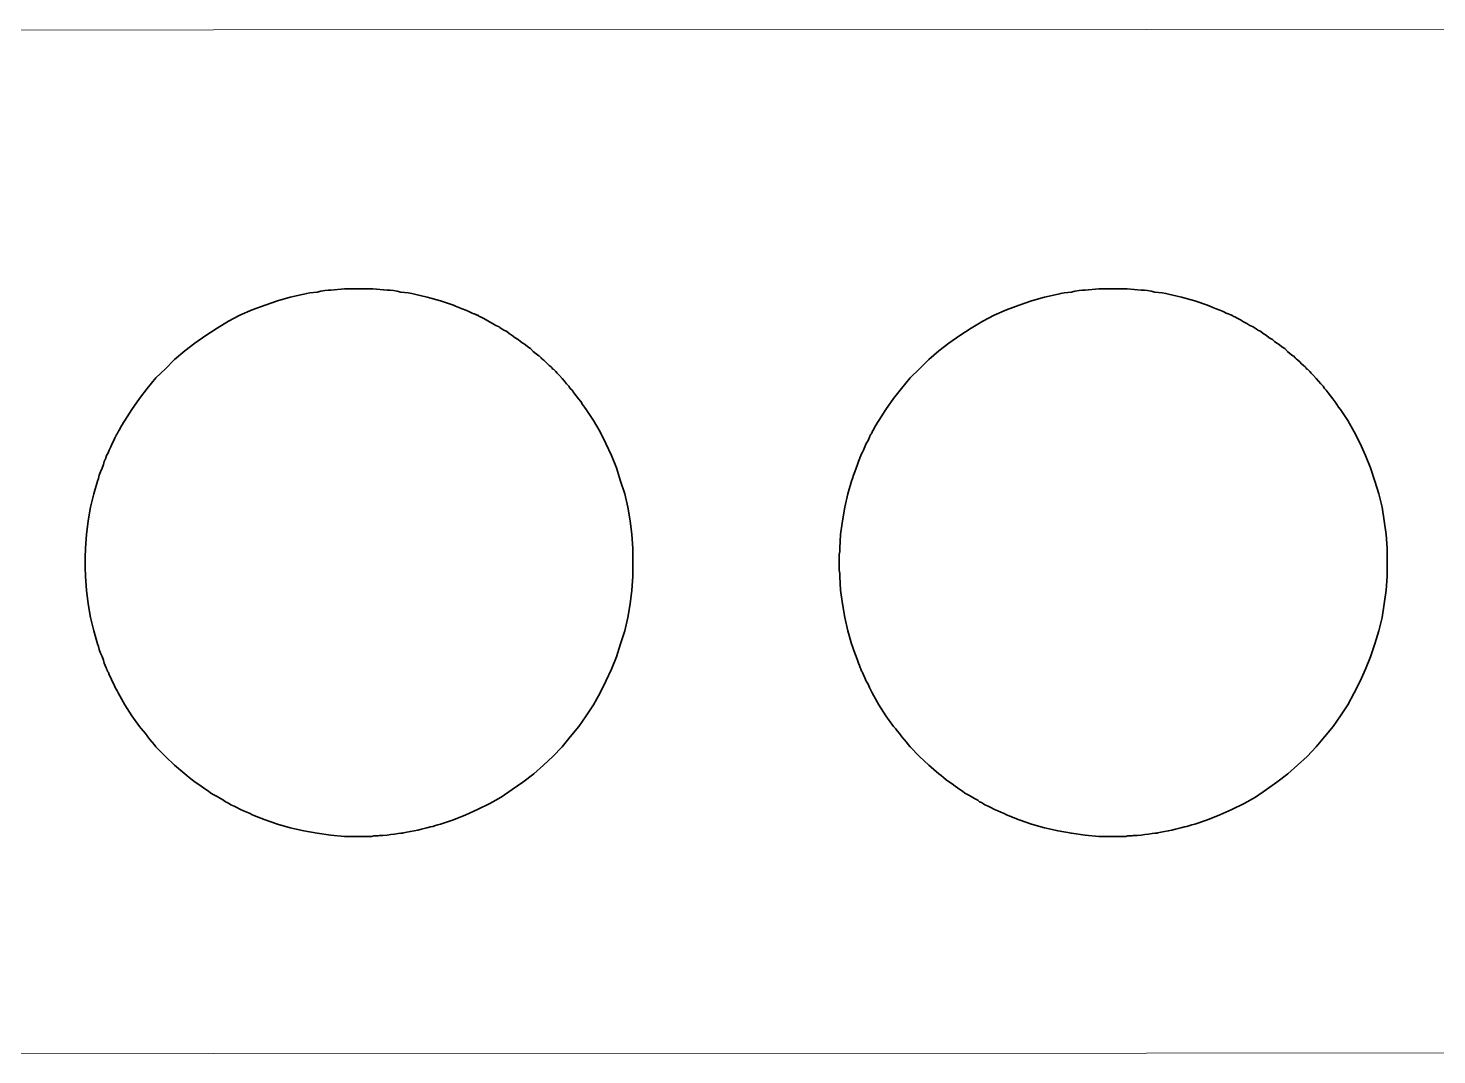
# Model space of a CAD drawing. Header units: centimetres. Extents: x 33 to 211, y -118 to 32.
# Drawn here: x 51.87 to 58.04, y 7.38 to 11.88 of the extents above; entities that cross this region are included whole.
import ezdxf

# ---------------------------------------------------------------- set-up
doc = ezdxf.new("R2010")
doc.units = ezdxf.units.CM
doc.header["$MEASUREMENT"] = 0
doc.layers.add('Layer 1', color=7, linetype='Continuous')

msp = doc.modelspace()

# ---------------------------------------------------------------- linework, layer by layer
at = {"layer": 'Layer 1', "lineweight": 9}
msp.add_open_spline([(36.32237, 11.86433), (36.32237, 11.86433), (73.12211, 11.87742), (73.12211, 11.87742), (73.12211, 11.87742), (73.12185, 7.39052), (73.12185, 7.39052), (73.12185, 7.39052), (36.32211, 7.37742), (36.32211, 7.37742), (36.32211, 7.37742), (36.32237, 11.86433), (36.32237, 11.86433)], degree=3, knots=[0, 0, 0, 0, 0.25, 0.25, 0.25, 0.5, 0.5, 0.5, 0.75, 0.75, 0.75, 1, 1, 1, 1], dxfattribs=at)
at = {"layer": 'Layer 1', "color": 250, "lineweight": 35}
for points in [[(53.31697, 10.73488), (53.31697, 10.73488), (53.25292, 10.73488), (53.25292, 10.73488), (53.25292, 10.73488), (53.19287, 10.72887), (53.19287, 10.72887), (53.19287, 10.72887), (53.18087, 10.72887), (53.18087, 10.72887), (53.18087, 10.72887), (53.16685, 10.72687), (53.16685, 10.72687), (53.16685, 10.72687), (53.14884, 10.72487), (53.14884, 10.72487), (53.14884, 10.72487), (53.13283, 10.72087), (53.13283, 10.72087), (53.13283, 10.72087), (53.11681, 10.71887), (53.11681, 10.71887), (53.11681, 10.71887), (53.1008, 10.71686), (53.1008, 10.71686), (53.1008, 10.71686), (53.08678, 10.71486), (53.08678, 10.71486), (53.08678, 10.71486), (53.07477, 10.71086), (53.07477, 10.71086), (53.07477, 10.71086), (53.01472, 10.69885), (53.01472, 10.69885), (53.01472, 10.69885), (52.95868, 10.68284), (52.95868, 10.68284), (52.95868, 10.68284), (52.90463, 10.66282), (52.90463, 10.66282), (52.90463, 10.66282), (52.84858, 10.6428), (52.84858, 10.6428), (52.84858, 10.6428), (52.79454, 10.61878), (52.79454, 10.61878), (52.79454, 10.61878), (52.7445, 10.59276), (52.7445, 10.59276), (52.7445, 10.59276), (52.69445, 10.56274), (52.69445, 10.56274), (52.69445, 10.56274), (52.64441, 10.53071), (52.64441, 10.53071), (52.64441, 10.53071), (52.59637, 10.49668), (52.59637, 10.49668), (52.59637, 10.49668), (52.55234, 10.46265), (52.55234, 10.46265), (52.55234, 10.46265), (52.5083, 10.42462), (52.5083, 10.42462), (52.5083, 10.42462), (52.46827, 10.38459), (52.46827, 10.38459), (52.46827, 10.38459), (52.42623, 10.34455), (52.42623, 10.34455), (52.42623, 10.34455), (52.3882, 10.29852), (52.3882, 10.29852), (52.3882, 10.29852), (52.35418, 10.25448), (52.35418, 10.25448), (52.35418, 10.25448), (52.32014, 10.20644), (52.32014, 10.20644), (52.32014, 10.20644), (52.29012, 10.1584), (52.29012, 10.1584), (52.29012, 10.1584), (52.28411, 10.14839), (52.28411, 10.14839), (52.28411, 10.14839), (52.27811, 10.13838), (52.27811, 10.13838), (52.27811, 10.13838), (52.2721, 10.13038), (52.2721, 10.13038), (52.2721, 10.13038), (52.2681, 10.12037), (52.2681, 10.12037), (52.2681, 10.12037), (52.26209, 10.11036), (52.26209, 10.11036), (52.26209, 10.11036), (52.25809, 10.10235), (52.25809, 10.10235), (52.25809, 10.10235), (52.25609, 10.10035), (52.25609, 10.10035), (52.25609, 10.10035), (52.25609, 10.09835), (52.25609, 10.09835), (52.25609, 10.09835), (52.25409, 10.09635), (52.25409, 10.09635), (52.25409, 10.09635), (52.25409, 10.09435), (52.25409, 10.09435), (52.25409, 10.09435), (52.25209, 10.09435), (52.25209, 10.09435), (52.25209, 10.09435), (52.25209, 10.09234), (52.25209, 10.09234), (52.25209, 10.09234), (52.25008, 10.09034), (52.25008, 10.09034), (52.25008, 10.09034), (52.25008, 10.08834), (52.25008, 10.08834), (52.25008, 10.08834), (52.24808, 10.08434), (52.24808, 10.08434), (52.24808, 10.08434), (52.24208, 10.07033), (52.24208, 10.07033), (52.24208, 10.07033), (52.23407, 10.05631), (52.23407, 10.05631), (52.23407, 10.05631), (52.22807, 10.0423), (52.22807, 10.0423), (52.22807, 10.0423), (52.22206, 10.02829), (52.22206, 10.02829), (52.22206, 10.02829), (52.21806, 10.01828), (52.21806, 10.01828), (52.21806, 10.01828), (52.21206, 10.00827), (52.21206, 10.00827), (52.21206, 10.00827), (52.21005, 10.00427), (52.21005, 10.00427), (52.21005, 10.00427), (52.20605, 9.99426), (52.20605, 9.99426), (52.20605, 9.99426), (52.20605, 9.99226), (52.20605, 9.99226), (52.20605, 9.99226), (52.20004, 9.97825), (52.20004, 9.97825), (52.20004, 9.97825), (52.19605, 9.96424), (52.19605, 9.96424), (52.19605, 9.96424), (52.19003, 9.94822), (52.19003, 9.94822), (52.19003, 9.94822), (52.18403, 9.93221), (52.18403, 9.93221), (52.18403, 9.93221), (52.17802, 9.9182), (52.17802, 9.9182), (52.17802, 9.9182), (52.17402, 9.90419), (52.17402, 9.90419), (52.17402, 9.90419), (52.17002, 9.89218), (52.17002, 9.89218), (52.17002, 9.89218), (52.154, 9.83613), (52.154, 9.83613), (52.154, 9.83613), (52.13999, 9.77808), (52.13999, 9.77808), (52.13999, 9.77808), (52.12998, 9.71803), (52.12998, 9.71803), (52.12998, 9.71803), (52.12198, 9.65798), (52.12198, 9.65798), (52.12198, 9.65798), (52.11797, 9.59793), (52.11797, 9.59793), (52.11797, 9.59793), (52.11797, 9.58392), (52.11797, 9.58392), (52.11797, 9.58392), (52.11598, 9.56991), (52.11598, 9.56991), (52.11598, 9.56991), (52.11598, 9.55189), (52.11598, 9.55189), (52.11598, 9.55189), (52.11598, 9.53588), (52.11598, 9.53588), (52.11598, 9.53588), (52.11598, 9.51787), (52.11598, 9.51787), (52.11598, 9.51787), (52.11598, 9.50185), (52.11598, 9.50185), (52.11598, 9.50185), (52.11797, 9.48784), (52.11797, 9.48784), (52.11797, 9.48784), (52.11797, 9.47383), (52.11797, 9.47383), (52.11797, 9.47383), (52.12198, 9.41378), (52.12198, 9.41378), (52.12198, 9.41378), (52.12998, 9.35373), (52.12998, 9.35373), (52.12998, 9.35373), (52.13999, 9.29368), (52.13999, 9.29368), (52.13999, 9.29368), (52.154, 9.23563), (52.154, 9.23563), (52.154, 9.23563), (52.17002, 9.17958), (52.17002, 9.17958), (52.17002, 9.17958), (52.17402, 9.16757), (52.17402, 9.16757), (52.17402, 9.16757), (52.17802, 9.15356), (52.17802, 9.15356), (52.17802, 9.15356), (52.18403, 9.13755), (52.18403, 9.13755), (52.18403, 9.13755), (52.19003, 9.12354), (52.19003, 9.12354), (52.19003, 9.12354), (52.19605, 9.10752), (52.19605, 9.10752), (52.19605, 9.10752), (52.20004, 9.09351), (52.20004, 9.09351), (52.20004, 9.09351), (52.20405, 9.0835), (52.20405, 9.0835), (52.20405, 9.0835), (52.20805, 9.0735), (52.20805, 9.0735), (52.20805, 9.0735), (52.21005, 9.07149), (52.21005, 9.07149), (52.21005, 9.07149), (52.21005, 9.06749), (52.21005, 9.06749), (52.21005, 9.06749), (52.21206, 9.06549), (52.21206, 9.06549), (52.21206, 9.06549), (52.21206, 9.06349), (52.21206, 9.06349), (52.21206, 9.06349), (52.21405, 9.05948), (52.21405, 9.05948), (52.21405, 9.05948), (52.21606, 9.05748), (52.21606, 9.05748), (52.21606, 9.05748), (52.21606, 9.05548), (52.21606, 9.05548), (52.21606, 9.05548), (52.21806, 9.05348), (52.21806, 9.05348), (52.21806, 9.05348), (52.22206, 9.04347), (52.22206, 9.04347), (52.22206, 9.04347), (52.22807, 9.02946), (52.22807, 9.02946), (52.22807, 9.02946), (52.23407, 9.01545), (52.23407, 9.01545), (52.23407, 9.01545), (52.24208, 9.00144), (52.24208, 9.00144), (52.24208, 9.00144), (52.24808, 8.98742), (52.24808, 8.98742), (52.24808, 8.98742), (52.25609, 8.97341), (52.25609, 8.97341), (52.25609, 8.97341), (52.26009, 8.9634), (52.26009, 8.9634), (52.26009, 8.9634), (52.29012, 8.91136), (52.29012, 8.91136), (52.29012, 8.91136), (52.32014, 8.86332), (52.32014, 8.86332), (52.32014, 8.86332), (52.35418, 8.81728), (52.35418, 8.81728), (52.35418, 8.81728), (52.36218, 8.80727), (52.36218, 8.80727), (52.36218, 8.80727), (52.37019, 8.79727), (52.37019, 8.79727), (52.37019, 8.79727), (52.38019, 8.78526), (52.38019, 8.78526), (52.38019, 8.78526), (52.3902, 8.77124), (52.3902, 8.77124), (52.3902, 8.77124), (52.40021, 8.75923), (52.40021, 8.75923), (52.40021, 8.75923), (52.41022, 8.74722), (52.41022, 8.74722), (52.41022, 8.74722), (52.41823, 8.73722), (52.41823, 8.73722), (52.41823, 8.73722), (52.42623, 8.72721), (52.42623, 8.72721), (52.42623, 8.72721), (52.46827, 8.68517), (52.46827, 8.68517), (52.46827, 8.68517), (52.5083, 8.64714), (52.5083, 8.64714), (52.5083, 8.64714), (52.55234, 8.60911), (52.55234, 8.60911), (52.55234, 8.60911), (52.56234, 8.6011), (52.56234, 8.6011), (52.56234, 8.6011), (52.57235, 8.5931), (52.57235, 8.5931), (52.57235, 8.5931), (52.58436, 8.58309), (52.58436, 8.58309), (52.58436, 8.58309), (52.59837, 8.57308), (52.59837, 8.57308), (52.59837, 8.57308), (52.61038, 8.56507), (52.61038, 8.56507), (52.61038, 8.56507), (52.6244, 8.55506), (52.6244, 8.55506), (52.6244, 8.55506), (52.6344, 8.54706), (52.6344, 8.54706), (52.6344, 8.54706), (52.64441, 8.54105), (52.64441, 8.54105), (52.64441, 8.54105), (52.65643, 8.53305), (52.65643, 8.53305), (52.65643, 8.53305), (52.66643, 8.52504), (52.66643, 8.52504), (52.66643, 8.52504), (52.68044, 8.51703), (52.68044, 8.51703), (52.68044, 8.51703), (52.69445, 8.50903), (52.69445, 8.50903), (52.69445, 8.50903), (52.70847, 8.50102), (52.70847, 8.50102), (52.70847, 8.50102), (52.72248, 8.49301), (52.72248, 8.49301), (52.72248, 8.49301), (52.73048, 8.48701), (52.73048, 8.48701), (52.73048, 8.48701), (52.73849, 8.483), (52.73849, 8.483), (52.73849, 8.483), (52.7485, 8.477), (52.7485, 8.477), (52.7485, 8.477), (52.7545, 8.473), (52.7545, 8.473), (52.7545, 8.473), (52.76852, 8.46699), (52.76852, 8.46699), (52.76852, 8.46699), (52.78053, 8.46099), (52.78053, 8.46099), (52.78053, 8.46099), (52.79654, 8.45298), (52.79654, 8.45298), (52.79654, 8.45298), (52.81055, 8.44697), (52.81055, 8.44697), (52.81055, 8.44697), (52.82456, 8.44097), (52.82456, 8.44097), (52.82456, 8.44097), (52.83857, 8.43496), (52.83857, 8.43496), (52.83857, 8.43496), (52.84858, 8.42896), (52.84858, 8.42896), (52.84858, 8.42896), (52.90463, 8.40694), (52.90463, 8.40694), (52.90463, 8.40694), (52.95868, 8.38893), (52.95868, 8.38893), (52.95868, 8.38893), (53.01472, 8.37291), (53.01472, 8.37291), (53.01472, 8.37291), (53.07477, 8.3589), (53.07477, 8.3589), (53.07477, 8.3589), (53.13283, 8.34889), (53.13283, 8.34889), (53.13283, 8.34889), (53.19287, 8.34089), (53.19287, 8.34089), (53.19287, 8.34089), (53.25292, 8.33488), (53.25292, 8.33488), (53.25292, 8.33488), (53.26693, 8.33488), (53.26693, 8.33488), (53.26693, 8.33488), (53.28294, 8.33488), (53.28294, 8.33488), (53.28294, 8.33488), (53.29896, 8.33488), (53.29896, 8.33488), (53.29896, 8.33488), (53.31497, 8.33488), (53.31497, 8.33488), (53.31497, 8.33488), (53.33299, 8.33488), (53.33299, 8.33488), (53.33299, 8.33488), (53.349, 8.33488), (53.349, 8.33488), (53.349, 8.33488), (53.35901, 8.33488), (53.35901, 8.33488), (53.35901, 8.33488), (53.37103, 8.33488), (53.37103, 8.33488), (53.37103, 8.33488), (53.38103, 8.33688), (53.38103, 8.33688), (53.38103, 8.33688), (53.38704, 8.33688), (53.38704, 8.33688), (53.38704, 8.33688), (53.39904, 8.33688), (53.39904, 8.33688), (53.39904, 8.33688), (53.40505, 8.33888), (53.40505, 8.33888), (53.40505, 8.33888), (53.42106, 8.33888), (53.42106, 8.33888), (53.42106, 8.33888), (53.43907, 8.34089), (53.43907, 8.34089), (53.43907, 8.34089), (53.45509, 8.34289), (53.45509, 8.34289), (53.45509, 8.34289), (53.4711, 8.34489), (53.4711, 8.34489), (53.4711, 8.34489), (53.48711, 8.34689), (53.48711, 8.34689), (53.48711, 8.34689), (53.49913, 8.34889), (53.49913, 8.34889), (53.49913, 8.34889), (53.50913, 8.34889), (53.50913, 8.34889), (53.50913, 8.34889), (53.51113, 8.35089), (53.51113, 8.35089), (53.51113, 8.35089), (53.52515, 8.3529), (53.52515, 8.3529), (53.52515, 8.3529), (53.54116, 8.3569), (53.54116, 8.3569), (53.54116, 8.3569), (53.55717, 8.3589), (53.55717, 8.3589), (53.55717, 8.3589), (53.57319, 8.3629), (53.57319, 8.3629), (53.57319, 8.3629), (53.5892, 8.36691), (53.5892, 8.36691), (53.5892, 8.36691), (53.60121, 8.36891), (53.60121, 8.36891), (53.60121, 8.36891), (53.61322, 8.37291), (53.61322, 8.37291), (53.61322, 8.37291), (53.62923, 8.37692), (53.62923, 8.37692), (53.62923, 8.37692), (53.63924, 8.37892), (53.63924, 8.37892), (53.63924, 8.37892), (53.65125, 8.38292), (53.65125, 8.38292), (53.65125, 8.38292), (53.66126, 8.38492), (53.66126, 8.38492), (53.66126, 8.38492), (53.67328, 8.38893), (53.67328, 8.38893), (53.67328, 8.38893), (53.72932, 8.40694), (53.72932, 8.40694), (53.72932, 8.40694), (53.78336, 8.42896), (53.78336, 8.42896), (53.78336, 8.42896), (53.8354, 8.45298), (53.8354, 8.45298), (53.8354, 8.45298), (53.88945, 8.479), (53.88945, 8.479), (53.88945, 8.479), (53.93949, 8.50702), (53.93949, 8.50702), (53.93949, 8.50702), (53.98753, 8.54105), (53.98753, 8.54105), (53.98753, 8.54105), (54.03357, 8.57308), (54.03357, 8.57308), (54.03357, 8.57308), (54.08161, 8.60911), (54.08161, 8.60911), (54.08161, 8.60911), (54.12365, 8.64714), (54.12365, 8.64714), (54.12365, 8.64714), (54.16569, 8.68517), (54.16569, 8.68517), (54.16569, 8.68517), (54.20571, 8.72721), (54.20571, 8.72721), (54.20571, 8.72721), (54.24174, 8.77124), (54.24174, 8.77124), (54.24174, 8.77124), (54.27978, 8.81728), (54.27978, 8.81728), (54.27978, 8.81728), (54.3118, 8.86332), (54.3118, 8.86332), (54.3118, 8.86332), (54.34383, 8.91136), (54.34383, 8.91136), (54.34383, 8.91136), (54.37186, 8.9634), (54.37186, 8.9634), (54.37186, 8.9634), (54.39787, 9.01545), (54.39787, 9.01545), (54.39787, 9.01545), (54.42189, 9.06749), (54.42189, 9.06749), (54.42189, 9.06749), (54.44391, 9.12154), (54.44391, 9.12154), (54.44391, 9.12154), (54.46193, 9.17958), (54.46193, 9.17958), (54.46193, 9.17958), (54.47994, 9.23563), (54.47994, 9.23563), (54.47994, 9.23563), (54.49395, 9.29368), (54.49395, 9.29368), (54.49395, 9.29368), (54.50396, 9.35373), (54.50396, 9.35373), (54.50396, 9.35373), (54.51197, 9.41378), (54.51197, 9.41378), (54.51197, 9.41378), (54.51598, 9.47383), (54.51598, 9.47383), (54.51598, 9.47383), (54.51598, 9.48784), (54.51598, 9.48784), (54.51598, 9.48784), (54.51598, 9.50185), (54.51598, 9.50185), (54.51598, 9.50185), (54.51598, 9.51787), (54.51598, 9.51787), (54.51598, 9.51787), (54.51598, 9.53588), (54.51598, 9.53588), (54.51598, 9.53588), (54.51598, 9.55189), (54.51598, 9.55189), (54.51598, 9.55189), (54.51598, 9.56991), (54.51598, 9.56991), (54.51598, 9.56991), (54.51598, 9.58392), (54.51598, 9.58392), (54.51598, 9.58392), (54.51598, 9.59793), (54.51598, 9.59793), (54.51598, 9.59793), (54.51197, 9.65798), (54.51197, 9.65798), (54.51197, 9.65798), (54.50396, 9.71803), (54.50396, 9.71803), (54.50396, 9.71803), (54.49395, 9.77808), (54.49395, 9.77808), (54.49395, 9.77808), (54.47994, 9.83613), (54.47994, 9.83613), (54.47994, 9.83613), (54.46193, 9.89218), (54.46193, 9.89218), (54.46193, 9.89218), (54.44391, 9.95023), (54.44391, 9.95023), (54.44391, 9.95023), (54.42189, 10.00427), (54.42189, 10.00427), (54.42189, 10.00427), (54.39787, 10.05631), (54.39787, 10.05631), (54.39787, 10.05631), (54.37186, 10.10836), (54.37186, 10.10836), (54.37186, 10.10836), (54.34383, 10.1584), (54.34383, 10.1584), (54.34383, 10.1584), (54.3118, 10.20644), (54.3118, 10.20644), (54.3118, 10.20644), (54.3038, 10.21645), (54.3038, 10.21645), (54.3038, 10.21645), (54.29579, 10.22846), (54.29579, 10.22846), (54.29579, 10.22846), (54.28778, 10.24047), (54.28778, 10.24047), (54.28778, 10.24047), (54.27777, 10.25248), (54.27777, 10.25248), (54.27777, 10.25248), (54.26777, 10.26649), (54.26777, 10.26649), (54.26777, 10.26649), (54.25776, 10.2785), (54.25776, 10.2785), (54.25776, 10.2785), (54.24975, 10.29051), (54.24975, 10.29051), (54.24975, 10.29051), (54.24174, 10.29852), (54.24174, 10.29852), (54.24174, 10.29852), (54.23574, 10.30852), (54.23574, 10.30852), (54.23574, 10.30852), (54.22573, 10.31853), (54.22573, 10.31853), (54.22573, 10.31853), (54.21572, 10.33054), (54.21572, 10.33054), (54.21572, 10.33054), (54.20571, 10.34255), (54.20571, 10.34255), (54.20571, 10.34255), (54.1937, 10.35456), (54.1937, 10.35456), (54.1937, 10.35456), (54.1837, 10.36457), (54.1837, 10.36457), (54.1837, 10.36457), (54.17769, 10.37258), (54.17769, 10.37258), (54.17769, 10.37258), (54.16968, 10.38058), (54.16968, 10.38058), (54.16968, 10.38058), (54.16968, 10.38058), (54.16968, 10.38058), (54.16968, 10.38058), (54.16768, 10.38259), (54.16768, 10.38259), (54.16768, 10.38259), (54.16569, 10.38259), (54.16569, 10.38259), (54.16569, 10.38259), (54.16368, 10.38459), (54.16368, 10.38459), (54.16368, 10.38459), (54.16168, 10.38659), (54.16168, 10.38659), (54.16168, 10.38659), (54.16168, 10.38859), (54.16168, 10.38859), (54.16168, 10.38859), (54.15968, 10.39059), (54.15968, 10.39059), (54.15968, 10.39059), (54.15767, 10.39259), (54.15767, 10.39259), (54.15767, 10.39259), (54.14967, 10.3986), (54.14967, 10.3986), (54.14967, 10.3986), (54.14166, 10.40661), (54.14166, 10.40661), (54.14166, 10.40661), (54.13366, 10.41461), (54.13366, 10.41461), (54.13366, 10.41461), (54.12565, 10.42262), (54.12565, 10.42262), (54.12565, 10.42262), (54.11765, 10.42862), (54.11765, 10.42862), (54.11765, 10.42862), (54.11364, 10.43263), (54.11364, 10.43263), (54.11364, 10.43263), (54.10563, 10.44063), (54.10563, 10.44063), (54.10563, 10.44063), (54.10363, 10.44063), (54.10363, 10.44063), (54.10363, 10.44063), (54.09162, 10.45064), (54.09162, 10.45064), (54.09162, 10.45064), (54.07961, 10.46065), (54.07961, 10.46065), (54.07961, 10.46065), (54.0676, 10.47266), (54.0676, 10.47266), (54.0676, 10.47266), (54.05559, 10.48067), (54.05559, 10.48067), (54.05559, 10.48067), (54.04358, 10.49068), (54.04358, 10.49068), (54.04358, 10.49068), (54.03357, 10.49668), (54.03357, 10.49668), (54.03357, 10.49668), (54.02356, 10.50469), (54.02356, 10.50469), (54.02356, 10.50469), (54.01355, 10.51269), (54.01355, 10.51269), (54.01355, 10.51269), (53.99954, 10.5207), (53.99954, 10.5207), (53.99954, 10.5207), (53.98753, 10.53071), (53.98753, 10.53071), (53.98753, 10.53071), (53.97352, 10.53872), (53.97352, 10.53872), (53.97352, 10.53872), (53.96151, 10.54872), (53.96151, 10.54872), (53.96151, 10.54872), (53.9535, 10.55273), (53.9535, 10.55273), (53.9535, 10.55273), (53.9435, 10.55873), (53.9435, 10.55873), (53.9435, 10.55873), (53.93349, 10.56474), (53.93349, 10.56474), (53.93349, 10.56474), (53.92948, 10.56874), (53.92948, 10.56874), (53.92948, 10.56874), (53.91547, 10.57475), (53.91547, 10.57475), (53.91547, 10.57475), (53.90146, 10.58275), (53.90146, 10.58275), (53.90146, 10.58275), (53.88745, 10.59076), (53.88745, 10.59076), (53.88745, 10.59076), (53.87344, 10.59877), (53.87344, 10.59877), (53.87344, 10.59877), (53.85942, 10.60677), (53.85942, 10.60677), (53.85942, 10.60677), (53.85142, 10.61078), (53.85142, 10.61078), (53.85142, 10.61078), (53.84141, 10.61478), (53.84141, 10.61478), (53.84141, 10.61478), (53.83941, 10.61678), (53.83941, 10.61678), (53.83941, 10.61678), (53.83741, 10.61878), (53.83741, 10.61878), (53.83741, 10.61878), (53.8334, 10.61878), (53.8334, 10.61878), (53.8334, 10.61878), (53.83141, 10.62078), (53.83141, 10.62078), (53.83141, 10.62078), (53.8274, 10.62279), (53.8274, 10.62279), (53.8274, 10.62279), (53.8254, 10.62279), (53.8254, 10.62279), (53.8254, 10.62279), (53.82339, 10.62479), (53.82339, 10.62479), (53.82339, 10.62479), (53.81939, 10.62479), (53.81939, 10.62479), (53.81939, 10.62479), (53.81138, 10.62879), (53.81138, 10.62879), (53.81138, 10.62879), (53.79737, 10.6348), (53.79737, 10.6348), (53.79737, 10.6348), (53.78336, 10.6408), (53.78336, 10.6408), (53.78336, 10.6408), (53.76735, 10.64681), (53.76735, 10.64681), (53.76735, 10.64681), (53.75334, 10.65281), (53.75334, 10.65281), (53.75334, 10.65281), (53.73932, 10.65882), (53.73932, 10.65882), (53.73932, 10.65882), (53.72932, 10.66282), (53.72932, 10.66282), (53.72932, 10.66282), (53.67328, 10.68284), (53.67328, 10.68284), (53.67328, 10.68284), (53.61522, 10.69885), (53.61522, 10.69885), (53.61522, 10.69885), (53.55917, 10.71086), (53.55917, 10.71086), (53.55917, 10.71086), (53.54716, 10.71486), (53.54716, 10.71486), (53.54716, 10.71486), (53.53115, 10.71686), (53.53115, 10.71686), (53.53115, 10.71686), (53.51514, 10.71887), (53.51514, 10.71887), (53.51514, 10.71887), (53.49913, 10.72087), (53.49913, 10.72087), (53.49913, 10.72087), (53.48312, 10.72487), (53.48312, 10.72487), (53.48312, 10.72487), (53.46711, 10.72687), (53.46711, 10.72687), (53.46711, 10.72687), (53.45309, 10.72887), (53.45309, 10.72887), (53.45309, 10.72887), (53.43907, 10.72887), (53.43907, 10.72887), (53.43907, 10.72887), (53.37702, 10.73488), (53.37702, 10.73488), (53.37702, 10.73488), (53.31697, 10.73488), (53.31697, 10.73488)], [(56.62106, 10.73488), (56.62106, 10.73488), (56.55701, 10.73488), (56.55701, 10.73488), (56.55701, 10.73488), (56.49696, 10.72887), (56.49696, 10.72887), (56.49696, 10.72887), (56.48496, 10.72887), (56.48496, 10.72887), (56.48496, 10.72887), (56.47094, 10.72687), (56.47094, 10.72687), (56.47094, 10.72687), (56.45293, 10.72487), (56.45293, 10.72487), (56.45293, 10.72487), (56.43692, 10.72087), (56.43692, 10.72087), (56.43692, 10.72087), (56.4209, 10.71887), (56.4209, 10.71887), (56.4209, 10.71887), (56.40489, 10.71686), (56.40489, 10.71686), (56.40489, 10.71686), (56.39087, 10.71486), (56.39087, 10.71486), (56.39087, 10.71486), (56.37886, 10.71086), (56.37886, 10.71086), (56.37886, 10.71086), (56.31881, 10.69885), (56.31881, 10.69885), (56.31881, 10.69885), (56.26277, 10.68284), (56.26277, 10.68284), (56.26277, 10.68284), (56.20872, 10.66282), (56.20872, 10.66282), (56.20872, 10.66282), (56.15267, 10.6428), (56.15267, 10.6428), (56.15267, 10.6428), (56.09863, 10.61878), (56.09863, 10.61878), (56.09863, 10.61878), (56.04859, 10.59276), (56.04859, 10.59276), (56.04859, 10.59276), (55.99854, 10.56274), (55.99854, 10.56274), (55.99854, 10.56274), (55.9485, 10.53071), (55.9485, 10.53071), (55.9485, 10.53071), (55.90046, 10.49668), (55.90046, 10.49668), (55.90046, 10.49668), (55.85643, 10.46265), (55.85643, 10.46265), (55.85643, 10.46265), (55.81239, 10.42462), (55.81239, 10.42462), (55.81239, 10.42462), (55.77236, 10.38459), (55.77236, 10.38459), (55.77236, 10.38459), (55.73032, 10.34455), (55.73032, 10.34455), (55.73032, 10.34455), (55.69229, 10.29852), (55.69229, 10.29852), (55.69229, 10.29852), (55.65827, 10.25448), (55.65827, 10.25448), (55.65827, 10.25448), (55.62423, 10.20644), (55.62423, 10.20644), (55.62423, 10.20644), (55.59421, 10.1584), (55.59421, 10.1584), (55.59421, 10.1584), (55.5882, 10.14839), (55.5882, 10.14839), (55.5882, 10.14839), (55.5822, 10.13838), (55.5822, 10.13838), (55.5822, 10.13838), (55.57619, 10.13038), (55.57619, 10.13038), (55.57619, 10.13038), (55.57219, 10.12037), (55.57219, 10.12037), (55.57219, 10.12037), (55.56618, 10.11036), (55.56618, 10.11036), (55.56618, 10.11036), (55.56218, 10.10235), (55.56218, 10.10235), (55.56218, 10.10235), (55.56018, 10.10035), (55.56018, 10.10035), (55.56018, 10.10035), (55.56018, 10.09835), (55.56018, 10.09835), (55.56018, 10.09835), (55.55818, 10.09635), (55.55818, 10.09635), (55.55818, 10.09635), (55.55818, 10.09435), (55.55818, 10.09435), (55.55818, 10.09435), (55.55618, 10.09435), (55.55618, 10.09435), (55.55618, 10.09435), (55.55618, 10.09234), (55.55618, 10.09234), (55.55618, 10.09234), (55.55417, 10.09034), (55.55417, 10.09034), (55.55417, 10.09034), (55.55417, 10.08834), (55.55417, 10.08834), (55.55417, 10.08834), (55.55217, 10.08434), (55.55217, 10.08434), (55.55217, 10.08434), (55.54617, 10.07033), (55.54617, 10.07033), (55.54617, 10.07033), (55.53816, 10.05631), (55.53816, 10.05631), (55.53816, 10.05631), (55.53216, 10.0423), (55.53216, 10.0423), (55.53216, 10.0423), (55.52615, 10.02829), (55.52615, 10.02829), (55.52615, 10.02829), (55.52215, 10.01828), (55.52215, 10.01828), (55.52215, 10.01828), (55.51615, 10.00827), (55.51615, 10.00827), (55.51615, 10.00827), (55.51414, 10.00427), (55.51414, 10.00427), (55.51414, 10.00427), (55.51014, 9.99426), (55.51014, 9.99426), (55.51014, 9.99426), (55.51014, 9.99226), (55.51014, 9.99226), (55.51014, 9.99226), (55.50413, 9.97825), (55.50413, 9.97825), (55.50413, 9.97825), (55.50014, 9.96424), (55.50014, 9.96424), (55.50014, 9.96424), (55.49412, 9.94822), (55.49412, 9.94822), (55.49412, 9.94822), (55.48812, 9.93221), (55.48812, 9.93221), (55.48812, 9.93221), (55.48211, 9.9182), (55.48211, 9.9182), (55.48211, 9.9182), (55.47811, 9.90419), (55.47811, 9.90419), (55.47811, 9.90419), (55.47411, 9.89218), (55.47411, 9.89218), (55.47411, 9.89218), (55.45809, 9.83613), (55.45809, 9.83613), (55.45809, 9.83613), (55.44408, 9.77808), (55.44408, 9.77808), (55.44408, 9.77808), (55.43407, 9.71803), (55.43407, 9.71803), (55.43407, 9.71803), (55.42607, 9.65798), (55.42607, 9.65798), (55.42607, 9.65798), (55.42206, 9.59793), (55.42206, 9.59793), (55.42206, 9.59793), (55.42206, 9.58392), (55.42206, 9.58392), (55.42206, 9.58392), (55.42007, 9.56991), (55.42007, 9.56991), (55.42007, 9.56991), (55.42007, 9.55189), (55.42007, 9.55189), (55.42007, 9.55189), (55.42007, 9.53588), (55.42007, 9.53588), (55.42007, 9.53588), (55.42007, 9.51787), (55.42007, 9.51787), (55.42007, 9.51787), (55.42007, 9.50185), (55.42007, 9.50185), (55.42007, 9.50185), (55.42206, 9.48784), (55.42206, 9.48784), (55.42206, 9.48784), (55.42206, 9.47383), (55.42206, 9.47383), (55.42206, 9.47383), (55.42607, 9.41378), (55.42607, 9.41378), (55.42607, 9.41378), (55.43407, 9.35373), (55.43407, 9.35373), (55.43407, 9.35373), (55.44408, 9.29368), (55.44408, 9.29368), (55.44408, 9.29368), (55.45809, 9.23563), (55.45809, 9.23563), (55.45809, 9.23563), (55.47411, 9.17958), (55.47411, 9.17958), (55.47411, 9.17958), (55.47811, 9.16757), (55.47811, 9.16757), (55.47811, 9.16757), (55.48211, 9.15356), (55.48211, 9.15356), (55.48211, 9.15356), (55.48812, 9.13755), (55.48812, 9.13755), (55.48812, 9.13755), (55.49412, 9.12354), (55.49412, 9.12354), (55.49412, 9.12354), (55.50014, 9.10752), (55.50014, 9.10752), (55.50014, 9.10752), (55.50413, 9.09351), (55.50413, 9.09351), (55.50413, 9.09351), (55.50814, 9.0835), (55.50814, 9.0835), (55.50814, 9.0835), (55.51214, 9.0735), (55.51214, 9.0735), (55.51214, 9.0735), (55.51414, 9.07149), (55.51414, 9.07149), (55.51414, 9.07149), (55.51414, 9.06749), (55.51414, 9.06749), (55.51414, 9.06749), (55.51615, 9.06549), (55.51615, 9.06549), (55.51615, 9.06549), (55.51615, 9.06349), (55.51615, 9.06349), (55.51615, 9.06349), (55.51814, 9.05948), (55.51814, 9.05948), (55.51814, 9.05948), (55.52015, 9.05748), (55.52015, 9.05748), (55.52015, 9.05748), (55.52015, 9.05548), (55.52015, 9.05548), (55.52015, 9.05548), (55.52215, 9.05348), (55.52215, 9.05348), (55.52215, 9.05348), (55.52615, 9.04347), (55.52615, 9.04347), (55.52615, 9.04347), (55.53216, 9.02946), (55.53216, 9.02946), (55.53216, 9.02946), (55.53816, 9.01545), (55.53816, 9.01545), (55.53816, 9.01545), (55.54617, 9.00144), (55.54617, 9.00144), (55.54617, 9.00144), (55.55217, 8.98742), (55.55217, 8.98742), (55.55217, 8.98742), (55.56018, 8.97341), (55.56018, 8.97341), (55.56018, 8.97341), (55.56418, 8.9634), (55.56418, 8.9634), (55.56418, 8.9634), (55.59421, 8.91136), (55.59421, 8.91136), (55.59421, 8.91136), (55.62423, 8.86332), (55.62423, 8.86332), (55.62423, 8.86332), (55.65827, 8.81728), (55.65827, 8.81728), (55.65827, 8.81728), (55.66627, 8.80727), (55.66627, 8.80727), (55.66627, 8.80727), (55.67428, 8.79727), (55.67428, 8.79727), (55.67428, 8.79727), (55.68428, 8.78526), (55.68428, 8.78526), (55.68428, 8.78526), (55.69429, 8.77124), (55.69429, 8.77124), (55.69429, 8.77124), (55.7043, 8.75923), (55.7043, 8.75923), (55.7043, 8.75923), (55.71431, 8.74722), (55.71431, 8.74722), (55.71431, 8.74722), (55.72232, 8.73722), (55.72232, 8.73722), (55.72232, 8.73722), (55.73032, 8.72721), (55.73032, 8.72721), (55.73032, 8.72721), (55.77236, 8.68517), (55.77236, 8.68517), (55.77236, 8.68517), (55.81239, 8.64714), (55.81239, 8.64714), (55.81239, 8.64714), (55.85643, 8.60911), (55.85643, 8.60911), (55.85643, 8.60911), (55.86643, 8.6011), (55.86643, 8.6011), (55.86643, 8.6011), (55.87644, 8.5931), (55.87644, 8.5931), (55.87644, 8.5931), (55.88845, 8.58309), (55.88845, 8.58309), (55.88845, 8.58309), (55.90246, 8.57308), (55.90246, 8.57308), (55.90246, 8.57308), (55.91447, 8.56507), (55.91447, 8.56507), (55.91447, 8.56507), (55.92849, 8.55506), (55.92849, 8.55506), (55.92849, 8.55506), (55.93849, 8.54706), (55.93849, 8.54706), (55.93849, 8.54706), (55.9485, 8.54105), (55.9485, 8.54105), (55.9485, 8.54105), (55.96052, 8.53305), (55.96052, 8.53305), (55.96052, 8.53305), (55.97052, 8.52504), (55.97052, 8.52504), (55.97052, 8.52504), (55.98453, 8.51703), (55.98453, 8.51703), (55.98453, 8.51703), (55.99854, 8.50903), (55.99854, 8.50903), (55.99854, 8.50903), (56.01256, 8.50102), (56.01256, 8.50102), (56.01256, 8.50102), (56.02657, 8.49301), (56.02657, 8.49301), (56.02657, 8.49301), (56.03457, 8.48701), (56.03457, 8.48701), (56.03457, 8.48701), (56.04258, 8.483), (56.04258, 8.483), (56.04258, 8.483), (56.05259, 8.477), (56.05259, 8.477), (56.05259, 8.477), (56.05859, 8.473), (56.05859, 8.473), (56.05859, 8.473), (56.07261, 8.46699), (56.07261, 8.46699), (56.07261, 8.46699), (56.08462, 8.46099), (56.08462, 8.46099), (56.08462, 8.46099), (56.10063, 8.45298), (56.10063, 8.45298), (56.10063, 8.45298), (56.11464, 8.44697), (56.11464, 8.44697), (56.11464, 8.44697), (56.12865, 8.44097), (56.12865, 8.44097), (56.12865, 8.44097), (56.14266, 8.43496), (56.14266, 8.43496), (56.14266, 8.43496), (56.15267, 8.42896), (56.15267, 8.42896), (56.15267, 8.42896), (56.20872, 8.40694), (56.20872, 8.40694), (56.20872, 8.40694), (56.26277, 8.38893), (56.26277, 8.38893), (56.26277, 8.38893), (56.31881, 8.37291), (56.31881, 8.37291), (56.31881, 8.37291), (56.37886, 8.3589), (56.37886, 8.3589), (56.37886, 8.3589), (56.43692, 8.34889), (56.43692, 8.34889), (56.43692, 8.34889), (56.49696, 8.34089), (56.49696, 8.34089), (56.49696, 8.34089), (56.55701, 8.33488), (56.55701, 8.33488), (56.55701, 8.33488), (56.57102, 8.33488), (56.57102, 8.33488), (56.57102, 8.33488), (56.58703, 8.33488), (56.58703, 8.33488), (56.58703, 8.33488), (56.60305, 8.33488), (56.60305, 8.33488), (56.60305, 8.33488), (56.61906, 8.33488), (56.61906, 8.33488), (56.61906, 8.33488), (56.63708, 8.33488), (56.63708, 8.33488), (56.63708, 8.33488), (56.65309, 8.33488), (56.65309, 8.33488), (56.65309, 8.33488), (56.6631, 8.33488), (56.6631, 8.33488), (56.6631, 8.33488), (56.67512, 8.33488), (56.67512, 8.33488), (56.67512, 8.33488), (56.68512, 8.33688), (56.68512, 8.33688), (56.68512, 8.33688), (56.69113, 8.33688), (56.69113, 8.33688), (56.69113, 8.33688), (56.70313, 8.33688), (56.70313, 8.33688), (56.70313, 8.33688), (56.70914, 8.33888), (56.70914, 8.33888), (56.70914, 8.33888), (56.72515, 8.33888), (56.72515, 8.33888), (56.72515, 8.33888), (56.74316, 8.34089), (56.74316, 8.34089), (56.74316, 8.34089), (56.75918, 8.34289), (56.75918, 8.34289), (56.75918, 8.34289), (56.77519, 8.34489), (56.77519, 8.34489), (56.77519, 8.34489), (56.7912, 8.34689), (56.7912, 8.34689), (56.7912, 8.34689), (56.80322, 8.34889), (56.80322, 8.34889), (56.80322, 8.34889), (56.81322, 8.34889), (56.81322, 8.34889), (56.81322, 8.34889), (56.81522, 8.35089), (56.81522, 8.35089), (56.81522, 8.35089), (56.82924, 8.3529), (56.82924, 8.3529), (56.82924, 8.3529), (56.84525, 8.3569), (56.84525, 8.3569), (56.84525, 8.3569), (56.86126, 8.3589), (56.86126, 8.3589), (56.86126, 8.3589), (56.87728, 8.3629), (56.87728, 8.3629), (56.87728, 8.3629), (56.89329, 8.36691), (56.89329, 8.36691), (56.89329, 8.36691), (56.9053, 8.36891), (56.9053, 8.36891), (56.9053, 8.36891), (56.91731, 8.37291), (56.91731, 8.37291), (56.91731, 8.37291), (56.93332, 8.37692), (56.93332, 8.37692), (56.93332, 8.37692), (56.94333, 8.37892), (56.94333, 8.37892), (56.94333, 8.37892), (56.95534, 8.38292), (56.95534, 8.38292), (56.95534, 8.38292), (56.96535, 8.38492), (56.96535, 8.38492), (56.96535, 8.38492), (56.97737, 8.38893), (56.97737, 8.38893), (56.97737, 8.38893), (57.03341, 8.40694), (57.03341, 8.40694), (57.03341, 8.40694), (57.08745, 8.42896), (57.08745, 8.42896), (57.08745, 8.42896), (57.13949, 8.45298), (57.13949, 8.45298), (57.13949, 8.45298), (57.19354, 8.479), (57.19354, 8.479), (57.19354, 8.479), (57.24358, 8.50702), (57.24358, 8.50702), (57.24358, 8.50702), (57.29162, 8.54105), (57.29162, 8.54105), (57.29162, 8.54105), (57.33766, 8.57308), (57.33766, 8.57308), (57.33766, 8.57308), (57.3857, 8.60911), (57.3857, 8.60911), (57.3857, 8.60911), (57.42774, 8.64714), (57.42774, 8.64714), (57.42774, 8.64714), (57.46978, 8.68517), (57.46978, 8.68517), (57.46978, 8.68517), (57.5098, 8.72721), (57.5098, 8.72721), (57.5098, 8.72721), (57.54583, 8.77124), (57.54583, 8.77124), (57.54583, 8.77124), (57.58387, 8.81728), (57.58387, 8.81728), (57.58387, 8.81728), (57.61589, 8.86332), (57.61589, 8.86332), (57.61589, 8.86332), (57.64792, 8.91136), (57.64792, 8.91136), (57.64792, 8.91136), (57.67595, 8.9634), (57.67595, 8.9634), (57.67595, 8.9634), (57.70196, 9.01545), (57.70196, 9.01545), (57.70196, 9.01545), (57.72598, 9.06749), (57.72598, 9.06749), (57.72598, 9.06749), (57.748, 9.12154), (57.748, 9.12154), (57.748, 9.12154), (57.76602, 9.17958), (57.76602, 9.17958), (57.76602, 9.17958), (57.78403, 9.23563), (57.78403, 9.23563), (57.78403, 9.23563), (57.79804, 9.29368), (57.79804, 9.29368), (57.79804, 9.29368), (57.80805, 9.35373), (57.80805, 9.35373), (57.80805, 9.35373), (57.81606, 9.41378), (57.81606, 9.41378), (57.81606, 9.41378), (57.82007, 9.47383), (57.82007, 9.47383), (57.82007, 9.47383), (57.82007, 9.48784), (57.82007, 9.48784), (57.82007, 9.48784), (57.82007, 9.50185), (57.82007, 9.50185), (57.82007, 9.50185), (57.82007, 9.51787), (57.82007, 9.51787), (57.82007, 9.51787), (57.82007, 9.53588), (57.82007, 9.53588), (57.82007, 9.53588), (57.82007, 9.55189), (57.82007, 9.55189), (57.82007, 9.55189), (57.82007, 9.56991), (57.82007, 9.56991), (57.82007, 9.56991), (57.82007, 9.58392), (57.82007, 9.58392), (57.82007, 9.58392), (57.82007, 9.59793), (57.82007, 9.59793), (57.82007, 9.59793), (57.81606, 9.65798), (57.81606, 9.65798), (57.81606, 9.65798), (57.80805, 9.71803), (57.80805, 9.71803), (57.80805, 9.71803), (57.79804, 9.77808), (57.79804, 9.77808), (57.79804, 9.77808), (57.78403, 9.83613), (57.78403, 9.83613), (57.78403, 9.83613), (57.76602, 9.89218), (57.76602, 9.89218), (57.76602, 9.89218), (57.748, 9.95023), (57.748, 9.95023), (57.748, 9.95023), (57.72598, 10.00427), (57.72598, 10.00427), (57.72598, 10.00427), (57.70196, 10.05631), (57.70196, 10.05631), (57.70196, 10.05631), (57.67595, 10.10836), (57.67595, 10.10836), (57.67595, 10.10836), (57.64792, 10.1584), (57.64792, 10.1584), (57.64792, 10.1584), (57.61589, 10.20644), (57.61589, 10.20644), (57.61589, 10.20644), (57.60789, 10.21645), (57.60789, 10.21645), (57.60789, 10.21645), (57.59988, 10.22846), (57.59988, 10.22846), (57.59988, 10.22846), (57.59187, 10.24047), (57.59187, 10.24047), (57.59187, 10.24047), (57.58186, 10.25248), (57.58186, 10.25248), (57.58186, 10.25248), (57.57186, 10.26649), (57.57186, 10.26649), (57.57186, 10.26649), (57.56185, 10.2785), (57.56185, 10.2785), (57.56185, 10.2785), (57.55384, 10.29051), (57.55384, 10.29051), (57.55384, 10.29051), (57.54583, 10.29852), (57.54583, 10.29852), (57.54583, 10.29852), (57.53983, 10.30852), (57.53983, 10.30852), (57.53983, 10.30852), (57.52982, 10.31853), (57.52982, 10.31853), (57.52982, 10.31853), (57.51981, 10.33054), (57.51981, 10.33054), (57.51981, 10.33054), (57.5098, 10.34255), (57.5098, 10.34255), (57.5098, 10.34255), (57.49779, 10.35456), (57.49779, 10.35456), (57.49779, 10.35456), (57.48779, 10.36457), (57.48779, 10.36457), (57.48779, 10.36457), (57.48178, 10.37258), (57.48178, 10.37258), (57.48178, 10.37258), (57.47377, 10.38058), (57.47377, 10.38058), (57.47377, 10.38058), (57.47377, 10.38058), (57.47377, 10.38058), (57.47377, 10.38058), (57.47177, 10.38259), (57.47177, 10.38259), (57.47177, 10.38259), (57.46978, 10.38259), (57.46978, 10.38259), (57.46978, 10.38259), (57.46777, 10.38459), (57.46777, 10.38459), (57.46777, 10.38459), (57.46577, 10.38659), (57.46577, 10.38659), (57.46577, 10.38659), (57.46577, 10.38859), (57.46577, 10.38859), (57.46577, 10.38859), (57.46377, 10.39059), (57.46377, 10.39059), (57.46377, 10.39059), (57.46176, 10.39259), (57.46176, 10.39259), (57.46176, 10.39259), (57.45376, 10.3986), (57.45376, 10.3986), (57.45376, 10.3986), (57.44575, 10.40661), (57.44575, 10.40661), (57.44575, 10.40661), (57.43775, 10.41461), (57.43775, 10.41461), (57.43775, 10.41461), (57.42974, 10.42262), (57.42974, 10.42262), (57.42974, 10.42262), (57.42174, 10.42862), (57.42174, 10.42862), (57.42174, 10.42862), (57.41773, 10.43263), (57.41773, 10.43263), (57.41773, 10.43263), (57.40972, 10.44063), (57.40972, 10.44063), (57.40972, 10.44063), (57.40772, 10.44063), (57.40772, 10.44063), (57.40772, 10.44063), (57.39571, 10.45064), (57.39571, 10.45064), (57.39571, 10.45064), (57.3837, 10.46065), (57.3837, 10.46065), (57.3837, 10.46065), (57.37169, 10.47266), (57.37169, 10.47266), (57.37169, 10.47266), (57.35968, 10.48067), (57.35968, 10.48067), (57.35968, 10.48067), (57.34767, 10.49068), (57.34767, 10.49068), (57.34767, 10.49068), (57.33766, 10.49668), (57.33766, 10.49668), (57.33766, 10.49668), (57.32765, 10.50469), (57.32765, 10.50469), (57.32765, 10.50469), (57.31764, 10.51269), (57.31764, 10.51269), (57.31764, 10.51269), (57.30363, 10.5207), (57.30363, 10.5207), (57.30363, 10.5207), (57.29162, 10.53071), (57.29162, 10.53071), (57.29162, 10.53071), (57.27761, 10.53872), (57.27761, 10.53872), (57.27761, 10.53872), (57.2656, 10.54872), (57.2656, 10.54872), (57.2656, 10.54872), (57.25759, 10.55273), (57.25759, 10.55273), (57.25759, 10.55273), (57.24759, 10.55873), (57.24759, 10.55873), (57.24759, 10.55873), (57.23758, 10.56474), (57.23758, 10.56474), (57.23758, 10.56474), (57.23357, 10.56874), (57.23357, 10.56874), (57.23357, 10.56874), (57.21956, 10.57475), (57.21956, 10.57475), (57.21956, 10.57475), (57.20555, 10.58275), (57.20555, 10.58275), (57.20555, 10.58275), (57.19154, 10.59076), (57.19154, 10.59076), (57.19154, 10.59076), (57.17753, 10.59877), (57.17753, 10.59877), (57.17753, 10.59877), (57.16351, 10.60677), (57.16351, 10.60677), (57.16351, 10.60677), (57.15551, 10.61078), (57.15551, 10.61078), (57.15551, 10.61078), (57.1455, 10.61478), (57.1455, 10.61478), (57.1455, 10.61478), (57.1435, 10.61678), (57.1435, 10.61678), (57.1435, 10.61678), (57.1415, 10.61878), (57.1415, 10.61878), (57.1415, 10.61878), (57.13749, 10.61878), (57.13749, 10.61878), (57.13749, 10.61878), (57.1355, 10.62078), (57.1355, 10.62078), (57.1355, 10.62078), (57.13149, 10.62279), (57.13149, 10.62279), (57.13149, 10.62279), (57.12949, 10.62279), (57.12949, 10.62279), (57.12949, 10.62279), (57.12748, 10.62479), (57.12748, 10.62479), (57.12748, 10.62479), (57.12348, 10.62479), (57.12348, 10.62479), (57.12348, 10.62479), (57.11547, 10.62879), (57.11547, 10.62879), (57.11547, 10.62879), (57.10146, 10.6348), (57.10146, 10.6348), (57.10146, 10.6348), (57.08745, 10.6408), (57.08745, 10.6408), (57.08745, 10.6408), (57.07144, 10.64681), (57.07144, 10.64681), (57.07144, 10.64681), (57.05743, 10.65281), (57.05743, 10.65281), (57.05743, 10.65281), (57.04341, 10.65882), (57.04341, 10.65882), (57.04341, 10.65882), (57.03341, 10.66282), (57.03341, 10.66282), (57.03341, 10.66282), (56.97737, 10.68284), (56.97737, 10.68284), (56.97737, 10.68284), (56.91931, 10.69885), (56.91931, 10.69885), (56.91931, 10.69885), (56.86326, 10.71086), (56.86326, 10.71086), (56.86326, 10.71086), (56.85125, 10.71486), (56.85125, 10.71486), (56.85125, 10.71486), (56.83524, 10.71686), (56.83524, 10.71686), (56.83524, 10.71686), (56.81923, 10.71887), (56.81923, 10.71887), (56.81923, 10.71887), (56.80322, 10.72087), (56.80322, 10.72087), (56.80322, 10.72087), (56.78721, 10.72487), (56.78721, 10.72487), (56.78721, 10.72487), (56.7712, 10.72687), (56.7712, 10.72687), (56.7712, 10.72687), (56.75718, 10.72887), (56.75718, 10.72887), (56.75718, 10.72887), (56.74316, 10.72887), (56.74316, 10.72887), (56.74316, 10.72887), (56.68111, 10.73488), (56.68111, 10.73488), (56.68111, 10.73488), (56.62106, 10.73488), (56.62106, 10.73488)]]:
    msp.add_open_spline(points, degree=3, knots=[0, 0, 0, 0, 0.0032895, 0.0032895, 0.0032895, 0.0065789, 0.0065789, 0.0065789, 0.0098684, 0.0098684, 0.0098684, 0.0131579, 0.0131579, 0.0131579, 0.0164474, 0.0164474, 0.0164474, 0.0197368, 0.0197368, 0.0197368, 0.0230263, 0.0230263, 0.0230263, 0.0263158, 0.0263158, 0.0263158, 0.0296053, 0.0296053, 0.0296053, 0.0328947, 0.0328947, 0.0328947, 0.0361842, 0.0361842, 0.0361842, 0.0394737, 0.0394737, 0.0394737, 0.0427632, 0.0427632, 0.0427632, 0.0460526, 0.0460526, 0.0460526, 0.0493421, 0.0493421, 0.0493421, 0.0526316, 0.0526316, 0.0526316, 0.0559211, 0.0559211, 0.0559211, 0.0592105, 0.0592105, 0.0592105, 0.0625, 0.0625, 0.0625, 0.0657895, 0.0657895, 0.0657895, 0.0690789, 0.0690789, 0.0690789, 0.0723684, 0.0723684, 0.0723684, 0.0756579, 0.0756579, 0.0756579, 0.0789474, 0.0789474, 0.0789474, 0.0822368, 0.0822368, 0.0822368, 0.0855263, 0.0855263, 0.0855263, 0.0888158, 0.0888158, 0.0888158, 0.0921053, 0.0921053, 0.0921053, 0.0953947, 0.0953947, 0.0953947, 0.0986842, 0.0986842, 0.0986842, 0.1019737, 0.1019737, 0.1019737, 0.1052632, 0.1052632, 0.1052632, 0.1085526, 0.1085526, 0.1085526, 0.1118421, 0.1118421, 0.1118421, 0.1151316, 0.1151316, 0.1151316, 0.1184211, 0.1184211, 0.1184211, 0.1217105, 0.1217105, 0.1217105, 0.125, 0.125, 0.125, 0.1282895, 0.1282895, 0.1282895, 0.1315789, 0.1315789, 0.1315789, 0.1348684, 0.1348684, 0.1348684, 0.1381579, 0.1381579, 0.1381579, 0.1414474, 0.1414474, 0.1414474, 0.1447368, 0.1447368, 0.1447368, 0.1480263, 0.1480263, 0.1480263, 0.1513158, 0.1513158, 0.1513158, 0.1546053, 0.1546053, 0.1546053, 0.1578947, 0.1578947, 0.1578947, 0.1611842, 0.1611842, 0.1611842, 0.1644737, 0.1644737, 0.1644737, 0.1677632, 0.1677632, 0.1677632, 0.1710526, 0.1710526, 0.1710526, 0.1743421, 0.1743421, 0.1743421, 0.1776316, 0.1776316, 0.1776316, 0.1809211, 0.1809211, 0.1809211, 0.1842105, 0.1842105, 0.1842105, 0.1875, 0.1875, 0.1875, 0.1907895, 0.1907895, 0.1907895, 0.1940789, 0.1940789, 0.1940789, 0.1973684, 0.1973684, 0.1973684, 0.2006579, 0.2006579, 0.2006579, 0.2039474, 0.2039474, 0.2039474, 0.2072368, 0.2072368, 0.2072368, 0.2105263, 0.2105263, 0.2105263, 0.2138158, 0.2138158, 0.2138158, 0.2171053, 0.2171053, 0.2171053, 0.2203947, 0.2203947, 0.2203947, 0.2236842, 0.2236842, 0.2236842, 0.2269737, 0.2269737, 0.2269737, 0.2302632, 0.2302632, 0.2302632, 0.2335526, 0.2335526, 0.2335526, 0.2368421, 0.2368421, 0.2368421, 0.2401316, 0.2401316, 0.2401316, 0.2434211, 0.2434211, 0.2434211, 0.2467105, 0.2467105, 0.2467105, 0.25, 0.25, 0.25, 0.2532895, 0.2532895, 0.2532895, 0.2565789, 0.2565789, 0.2565789, 0.2598684, 0.2598684, 0.2598684, 0.2631579, 0.2631579, 0.2631579, 0.2664474, 0.2664474, 0.2664474, 0.2697368, 0.2697368, 0.2697368, 0.2730263, 0.2730263, 0.2730263, 0.2763158, 0.2763158, 0.2763158, 0.2796053, 0.2796053, 0.2796053, 0.2828947, 0.2828947, 0.2828947, 0.2861842, 0.2861842, 0.2861842, 0.2894737, 0.2894737, 0.2894737, 0.2927632, 0.2927632, 0.2927632, 0.2960526, 0.2960526, 0.2960526, 0.2993421, 0.2993421, 0.2993421, 0.3026316, 0.3026316, 0.3026316, 0.3059211, 0.3059211, 0.3059211, 0.3092105, 0.3092105, 0.3092105, 0.3125, 0.3125, 0.3125, 0.3157895, 0.3157895, 0.3157895, 0.3190789, 0.3190789, 0.3190789, 0.3223684, 0.3223684, 0.3223684, 0.3256579, 0.3256579, 0.3256579, 0.3289474, 0.3289474, 0.3289474, 0.3322368, 0.3322368, 0.3322368, 0.3355263, 0.3355263, 0.3355263, 0.3388158, 0.3388158, 0.3388158, 0.3421053, 0.3421053, 0.3421053, 0.3453947, 0.3453947, 0.3453947, 0.3486842, 0.3486842, 0.3486842, 0.3519737, 0.3519737, 0.3519737, 0.3552632, 0.3552632, 0.3552632, 0.3585526, 0.3585526, 0.3585526, 0.3618421, 0.3618421, 0.3618421, 0.3651316, 0.3651316, 0.3651316, 0.3684211, 0.3684211, 0.3684211, 0.3717105, 0.3717105, 0.3717105, 0.375, 0.375, 0.375, 0.3782895, 0.3782895, 0.3782895, 0.3815789, 0.3815789, 0.3815789, 0.3848684, 0.3848684, 0.3848684, 0.3881579, 0.3881579, 0.3881579, 0.3914474, 0.3914474, 0.3914474, 0.3947368, 0.3947368, 0.3947368, 0.3980263, 0.3980263, 0.3980263, 0.4013158, 0.4013158, 0.4013158, 0.4046053, 0.4046053, 0.4046053, 0.4078947, 0.4078947, 0.4078947, 0.4111842, 0.4111842, 0.4111842, 0.4144737, 0.4144737, 0.4144737, 0.4177632, 0.4177632, 0.4177632, 0.4210526, 0.4210526, 0.4210526, 0.4243421, 0.4243421, 0.4243421, 0.4276316, 0.4276316, 0.4276316, 0.4309211, 0.4309211, 0.4309211, 0.4342105, 0.4342105, 0.4342105, 0.4375, 0.4375, 0.4375, 0.4407895, 0.4407895, 0.4407895, 0.4440789, 0.4440789, 0.4440789, 0.4473684, 0.4473684, 0.4473684, 0.4506579, 0.4506579, 0.4506579, 0.4539474, 0.4539474, 0.4539474, 0.4572368, 0.4572368, 0.4572368, 0.4605263, 0.4605263, 0.4605263, 0.4638158, 0.4638158, 0.4638158, 0.4671053, 0.4671053, 0.4671053, 0.4703947, 0.4703947, 0.4703947, 0.4736842, 0.4736842, 0.4736842, 0.4769737, 0.4769737, 0.4769737, 0.4802632, 0.4802632, 0.4802632, 0.4835526, 0.4835526, 0.4835526, 0.4868421, 0.4868421, 0.4868421, 0.4901316, 0.4901316, 0.4901316, 0.4934211, 0.4934211, 0.4934211, 0.4967105, 0.4967105, 0.4967105, 0.5, 0.5, 0.5, 0.5032895, 0.5032895, 0.5032895, 0.5065789, 0.5065789, 0.5065789, 0.5098684, 0.5098684, 0.5098684, 0.5131579, 0.5131579, 0.5131579, 0.5164474, 0.5164474, 0.5164474, 0.5197368, 0.5197368, 0.5197368, 0.5230263, 0.5230263, 0.5230263, 0.5263158, 0.5263158, 0.5263158, 0.5296053, 0.5296053, 0.5296053, 0.5328947, 0.5328947, 0.5328947, 0.5361842, 0.5361842, 0.5361842, 0.5394737, 0.5394737, 0.5394737, 0.5427632, 0.5427632, 0.5427632, 0.5460526, 0.5460526, 0.5460526, 0.5493421, 0.5493421, 0.5493421, 0.5526316, 0.5526316, 0.5526316, 0.5559211, 0.5559211, 0.5559211, 0.5592105, 0.5592105, 0.5592105, 0.5625, 0.5625, 0.5625, 0.5657895, 0.5657895, 0.5657895, 0.5690789, 0.5690789, 0.5690789, 0.5723684, 0.5723684, 0.5723684, 0.5756579, 0.5756579, 0.5756579, 0.5789474, 0.5789474, 0.5789474, 0.5822368, 0.5822368, 0.5822368, 0.5855263, 0.5855263, 0.5855263, 0.5888158, 0.5888158, 0.5888158, 0.5921053, 0.5921053, 0.5921053, 0.5953947, 0.5953947, 0.5953947, 0.5986842, 0.5986842, 0.5986842, 0.6019737, 0.6019737, 0.6019737, 0.6052632, 0.6052632, 0.6052632, 0.6085526, 0.6085526, 0.6085526, 0.6118421, 0.6118421, 0.6118421, 0.6151316, 0.6151316, 0.6151316, 0.6184211, 0.6184211, 0.6184211, 0.6217105, 0.6217105, 0.6217105, 0.625, 0.625, 0.625, 0.6282895, 0.6282895, 0.6282895, 0.6315789, 0.6315789, 0.6315789, 0.6348684, 0.6348684, 0.6348684, 0.6381579, 0.6381579, 0.6381579, 0.6414474, 0.6414474, 0.6414474, 0.6447368, 0.6447368, 0.6447368, 0.6480263, 0.6480263, 0.6480263, 0.6513158, 0.6513158, 0.6513158, 0.6546053, 0.6546053, 0.6546053, 0.6578947, 0.6578947, 0.6578947, 0.6611842, 0.6611842, 0.6611842, 0.6644737, 0.6644737, 0.6644737, 0.6677632, 0.6677632, 0.6677632, 0.6710526, 0.6710526, 0.6710526, 0.6743421, 0.6743421, 0.6743421, 0.6776316, 0.6776316, 0.6776316, 0.6809211, 0.6809211, 0.6809211, 0.6842105, 0.6842105, 0.6842105, 0.6875, 0.6875, 0.6875, 0.6907895, 0.6907895, 0.6907895, 0.6940789, 0.6940789, 0.6940789, 0.6973684, 0.6973684, 0.6973684, 0.7006579, 0.7006579, 0.7006579, 0.7039474, 0.7039474, 0.7039474, 0.7072368, 0.7072368, 0.7072368, 0.7105263, 0.7105263, 0.7105263, 0.7138158, 0.7138158, 0.7138158, 0.7171053, 0.7171053, 0.7171053, 0.7203947, 0.7203947, 0.7203947, 0.7236842, 0.7236842, 0.7236842, 0.7269737, 0.7269737, 0.7269737, 0.7302632, 0.7302632, 0.7302632, 0.7335526, 0.7335526, 0.7335526, 0.7368421, 0.7368421, 0.7368421, 0.7401316, 0.7401316, 0.7401316, 0.7434211, 0.7434211, 0.7434211, 0.7467105, 0.7467105, 0.7467105, 0.75, 0.75, 0.75, 0.7532895, 0.7532895, 0.7532895, 0.7565789, 0.7565789, 0.7565789, 0.7598684, 0.7598684, 0.7598684, 0.7631579, 0.7631579, 0.7631579, 0.7664474, 0.7664474, 0.7664474, 0.7697368, 0.7697368, 0.7697368, 0.7730263, 0.7730263, 0.7730263, 0.7763158, 0.7763158, 0.7763158, 0.7796053, 0.7796053, 0.7796053, 0.7828947, 0.7828947, 0.7828947, 0.7861842, 0.7861842, 0.7861842, 0.7894737, 0.7894737, 0.7894737, 0.7927632, 0.7927632, 0.7927632, 0.7960526, 0.7960526, 0.7960526, 0.7993421, 0.7993421, 0.7993421, 0.8026316, 0.8026316, 0.8026316, 0.8059211, 0.8059211, 0.8059211, 0.8092105, 0.8092105, 0.8092105, 0.8125, 0.8125, 0.8125, 0.8157895, 0.8157895, 0.8157895, 0.8190789, 0.8190789, 0.8190789, 0.8223684, 0.8223684, 0.8223684, 0.8256579, 0.8256579, 0.8256579, 0.8289474, 0.8289474, 0.8289474, 0.8322368, 0.8322368, 0.8322368, 0.8355263, 0.8355263, 0.8355263, 0.8388158, 0.8388158, 0.8388158, 0.8421053, 0.8421053, 0.8421053, 0.8453947, 0.8453947, 0.8453947, 0.8486842, 0.8486842, 0.8486842, 0.8519737, 0.8519737, 0.8519737, 0.8552632, 0.8552632, 0.8552632, 0.8585526, 0.8585526, 0.8585526, 0.8618421, 0.8618421, 0.8618421, 0.8651316, 0.8651316, 0.8651316, 0.8684211, 0.8684211, 0.8684211, 0.8717105, 0.8717105, 0.8717105, 0.875, 0.875, 0.875, 0.8782895, 0.8782895, 0.8782895, 0.8815789, 0.8815789, 0.8815789, 0.8848684, 0.8848684, 0.8848684, 0.8881579, 0.8881579, 0.8881579, 0.8914474, 0.8914474, 0.8914474, 0.8947368, 0.8947368, 0.8947368, 0.8980263, 0.8980263, 0.8980263, 0.9013158, 0.9013158, 0.9013158, 0.9046053, 0.9046053, 0.9046053, 0.9078947, 0.9078947, 0.9078947, 0.9111842, 0.9111842, 0.9111842, 0.9144737, 0.9144737, 0.9144737, 0.9177632, 0.9177632, 0.9177632, 0.9210526, 0.9210526, 0.9210526, 0.9243421, 0.9243421, 0.9243421, 0.9276316, 0.9276316, 0.9276316, 0.9309211, 0.9309211, 0.9309211, 0.9342105, 0.9342105, 0.9342105, 0.9375, 0.9375, 0.9375, 0.9407895, 0.9407895, 0.9407895, 0.9440789, 0.9440789, 0.9440789, 0.9473684, 0.9473684, 0.9473684, 0.9506579, 0.9506579, 0.9506579, 0.9539474, 0.9539474, 0.9539474, 0.9572368, 0.9572368, 0.9572368, 0.9605263, 0.9605263, 0.9605263, 0.9638158, 0.9638158, 0.9638158, 0.9671053, 0.9671053, 0.9671053, 0.9703947, 0.9703947, 0.9703947, 0.9736842, 0.9736842, 0.9736842, 0.9769737, 0.9769737, 0.9769737, 0.9802632, 0.9802632, 0.9802632, 0.9835526, 0.9835526, 0.9835526, 0.9868421, 0.9868421, 0.9868421, 0.9901316, 0.9901316, 0.9901316, 0.9934211, 0.9934211, 0.9934211, 0.9967105, 0.9967105, 0.9967105, 1, 1, 1, 1], dxfattribs=at)

doc.saveas('drawing.dxf')
